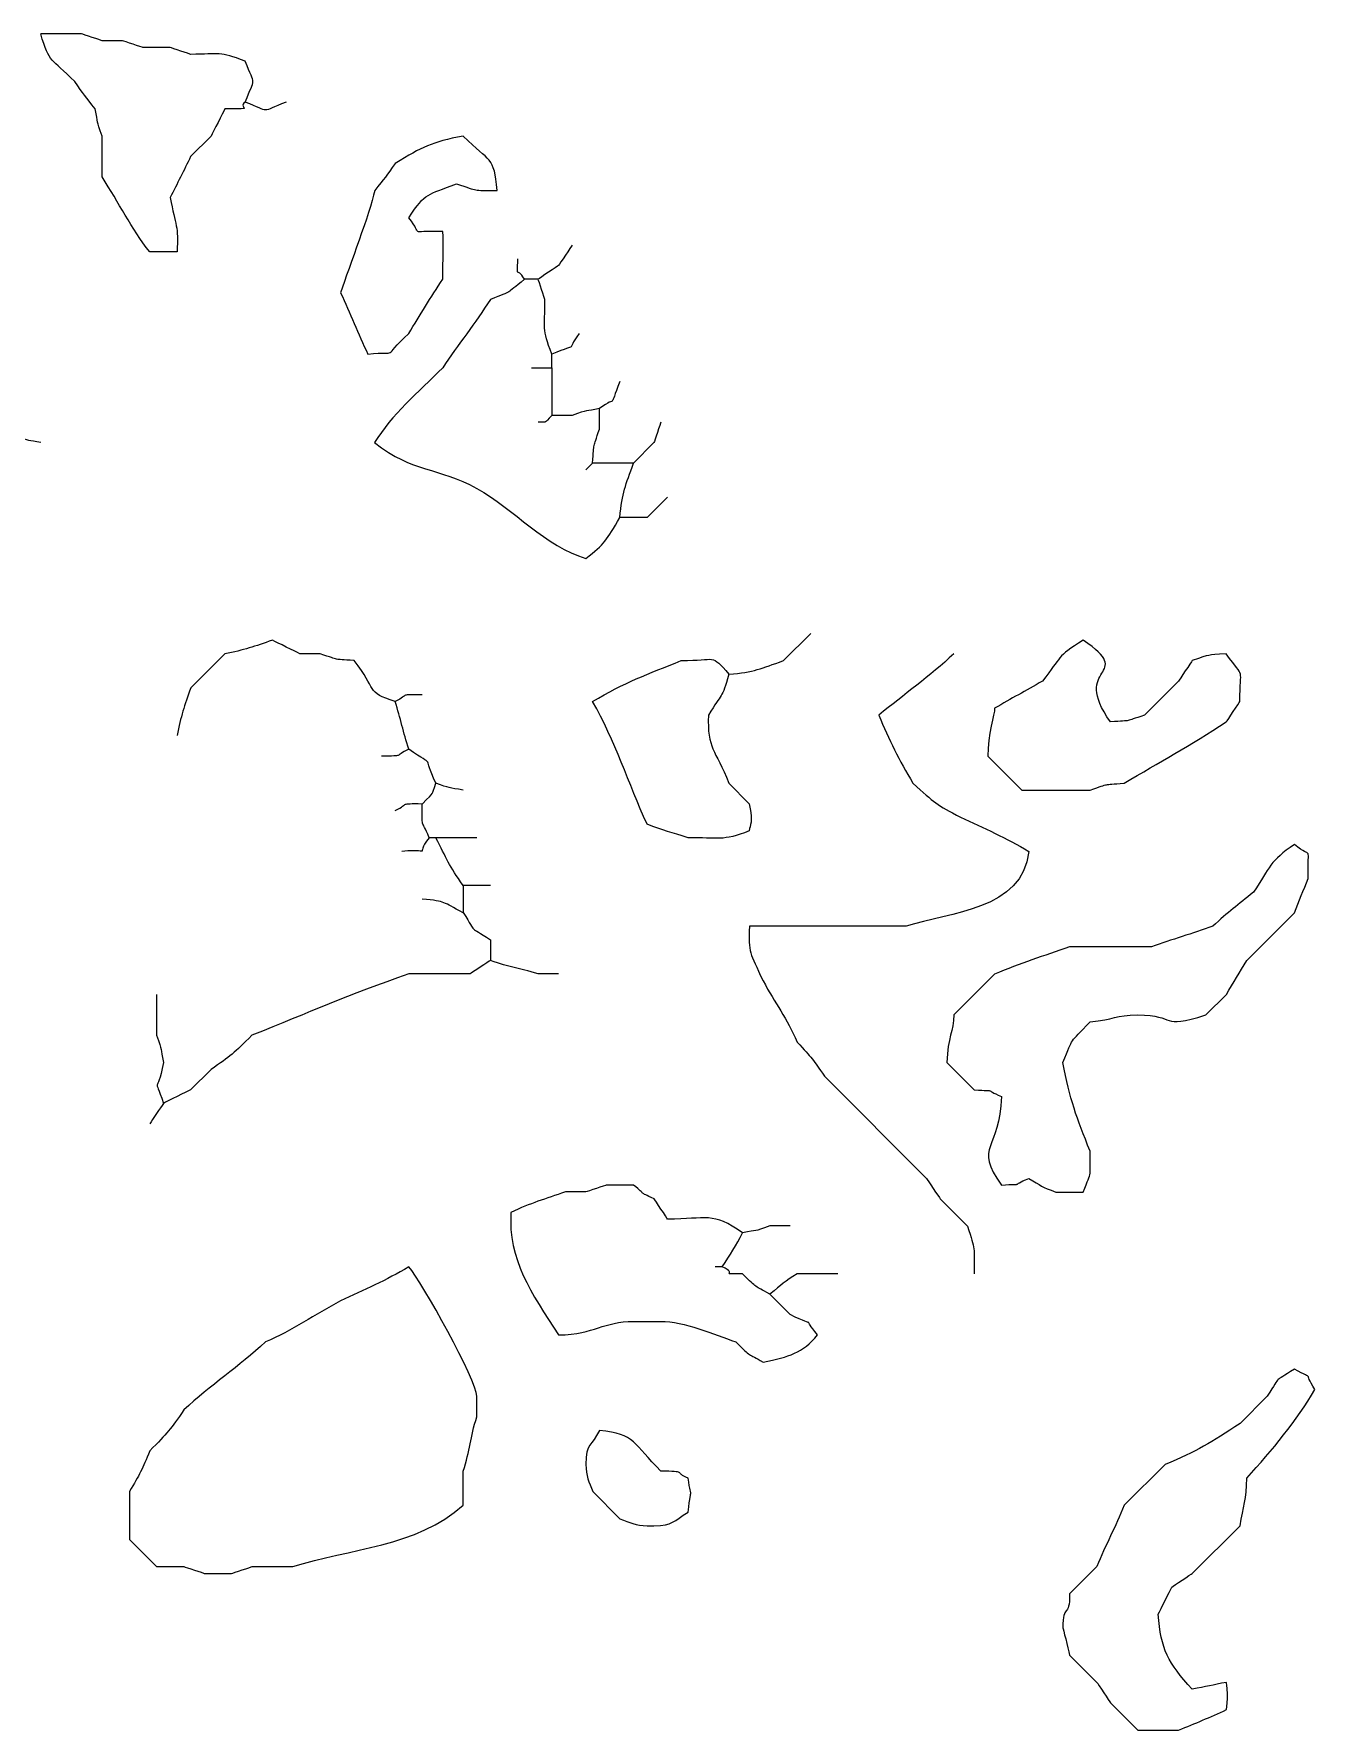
# Model space of a CAD drawing. Header units: millimetres. Extents: x -206 to 205, y -140 to 141.
# Drawn here: x 58.89 to 87.79, y -3.36 to 34.85 of the extents above; entities that cross this region are included whole.
import ezdxf

# ---------------------------------------------------------------- set-up
doc = ezdxf.new("R2010")
doc.units = ezdxf.units.MM
doc.header["$MEASUREMENT"] = 0
doc.layers.add('svg2', color=7, linetype='Continuous')

msp = doc.modelspace()

# ---------------------------------------------------------------- linework, layer by layer
at = {"layer": 'svg2', "lineweight": 9}
for points, knots in [([(64.5715, 33.3162), (63.9669, 33.0819), (64.2559, 33.0819), (63.6514, 33.3162), (63.6514, 33.3162), (63.4456, 33.1608), (63.9741, 33.1628), (63.191, 33.1628), (63.191, 33.1628), (63.1499, 33.0692), (62.931, 32.6472), (62.884, 32.5489), (62.884, 32.5489), (62.884, 32.5489), (62.4236, 32.0885), (62.4236, 32.0885), (62.4236, 32.0885), (62.2737, 31.7807), (62.1187, 31.4721), (61.9627, 31.1678), (61.9627, 31.1678), (62.0851, 30.5202), (62.1535, 30.5222), (62.1167, 29.9402), (62.1167, 29.9402), (62.1167, 29.9402), (61.5023, 29.9402), (61.5023, 29.9402), (61.5023, 29.9402), (61.0767, 30.4793), (60.8118, 31.0415), (60.4281, 31.6282), (60.4281, 31.6282), (60.4281, 31.6282), (60.4281, 32.5489), (60.4281, 32.5489), (60.4281, 32.5489), (60.2926, 32.9259), (60.3422, 32.8124), (60.2758, 33.1628), (60.2758, 33.1628), (60.0568, 33.4385), (60.0026, 33.4963), (59.8148, 33.7766), (59.8148, 33.7766), (59.2751, 34.3157), (59.2425, 34.1741), (59.0476, 34.8508)], [0, 0, 0, 0, 0.0769231, 0.0769231, 0.0769231, 0.0769231, 0.1538462, 0.1538462, 0.1538462, 0.1538462, 0.2307692, 0.2307692, 0.2307692, 0.2307692, 0.3076923, 0.3076923, 0.3076923, 0.3076923, 0.3846154, 0.3846154, 0.3846154, 0.3846154, 0.4615385, 0.4615385, 0.4615385, 0.4615385, 0.5384615, 0.5384615, 0.5384615, 0.5384615, 0.6153846, 0.6153846, 0.6153846, 0.6153846, 0.6923077, 0.6923077, 0.6923077, 0.6923077, 0.7692308, 0.7692308, 0.7692308, 0.7692308, 0.8461538, 0.8461538, 0.8461538, 0.8461538, 1, 1, 1, 1]), ([(63.6514, 33.3162), (63.8851, 33.9203), (63.8851, 33.6329), (63.6514, 34.237), (63.6514, 34.237), (63.0641, 34.4651), (63.0882, 34.391), (62.4236, 34.3904), (62.4236, 34.3904), (62.4144, 34.394), (61.9888, 34.5347), (61.9627, 34.544), (61.9627, 34.544), (61.9627, 34.544), (61.3495, 34.544), (61.3495, 34.544), (61.3495, 34.544), (61.3408, 34.5474), (60.9152, 34.6887), (60.8891, 34.6974), (60.8891, 34.6974), (60.8891, 34.6974), (60.4281, 34.6974), (60.4281, 34.6974), (60.4281, 34.6974), (60.4194, 34.7014), (59.9939, 34.8411), (59.9678, 34.8508), (59.9678, 34.8508), (59.9678, 34.8508), (59.0476, 34.8508), (59.0476, 34.8508)], [0, 0, 0, 0, 0.1111111, 0.1111111, 0.1111111, 0.1111111, 0.2222222, 0.2222222, 0.2222222, 0.2222222, 0.3333333, 0.3333333, 0.3333333, 0.3333333, 0.4444444, 0.4444444, 0.4444444, 0.4444444, 0.5555556, 0.5555556, 0.5555556, 0.5555556, 0.6666667, 0.6666667, 0.6666667, 0.6666667, 0.7777778, 0.7777778, 0.7777778, 0.7777778, 1, 1, 1, 1]), ([(66.5677, 31.321), (66.7855, 31.5973), (66.8403, 31.6545), (67.0281, 31.9354), (67.0281, 31.9354), (67.6419, 32.3033), (67.8465, 32.4138), (68.5616, 32.5488), (68.5616, 32.5488), (69.1744, 31.937), (69.2511, 32.1149), (69.33, 31.321), (69.33, 31.321), (68.7268, 31.3338), (68.9504, 31.2991), (68.4092, 31.475), (68.4092, 31.475), (67.7396, 31.2065), (67.7303, 31.3047), (67.3349, 30.7077), (67.3349, 30.7077), (67.7008, 30.2817), (67.2592, 30.4187), (68.1023, 30.4003), (68.1023, 30.4003), (68.1221, 30.0939), (68.1023, 29.7845), (68.1023, 29.3266), (68.1023, 29.3266), (67.8245, 28.902), (67.5917, 28.5276), (67.3349, 28.099), (67.3349, 28.099), (66.6787, 27.5071), (67.1872, 27.7143), (66.4137, 27.6386), (66.4137, 27.6386), (66.1989, 28.1015), (66.0153, 28.5563), (65.8004, 29.0197), (65.8004, 29.0197), (66.0024, 29.6438), (66.4557, 30.7927), (66.5677, 31.321)], [0, 0, 0, 0, 0.0833333, 0.0833333, 0.0833333, 0.0833333, 0.1666667, 0.1666667, 0.1666667, 0.1666667, 0.25, 0.25, 0.25, 0.25, 0.3333333, 0.3333333, 0.3333333, 0.3333333, 0.4166667, 0.4166667, 0.4166667, 0.4166667, 0.5, 0.5, 0.5, 0.5, 0.5833333, 0.5833333, 0.5833333, 0.5833333, 0.6666667, 0.6666667, 0.6666667, 0.6666667, 0.75, 0.75, 0.75, 0.75, 0.8333333, 0.8333333, 0.8333333, 0.8333333, 1, 1, 1, 1]), ([(71.0166, 30.0938), (71.0007, 30.0646), (70.726, 29.6625), (70.7097, 29.6334), (70.7097, 29.6334), (70.6918, 29.6241), (70.2764, 29.3432), (70.2503, 29.3264)], [0, 0, 0, 0, 0.3333333, 0.3333333, 0.3333333, 0.3333333, 1, 1, 1, 1]), ([(70.0965, 27.3318), (70.0965, 27.3318), (70.5568, 27.3312), (70.5568, 27.3312), (70.5568, 27.3312), (70.5568, 27.3312), (70.5568, 27.6386), (70.5568, 27.6386), (70.5568, 27.6386), (70.3282, 28.2254), (70.4034, 28.2014), (70.4034, 28.8659), (70.4034, 28.8659), (70.3992, 28.875), (70.2591, 29.3006), (70.2504, 29.3263), (70.2504, 29.3263), (70.2504, 29.3263), (69.9425, 29.3263), (69.9425, 29.3263), (69.9425, 29.3263), (69.7445, 29.6444), (69.7895, 29.2725), (69.7895, 29.7871)], [0, 0, 0, 0, 0.1428571, 0.1428571, 0.1428571, 0.1428571, 0.2857143, 0.2857143, 0.2857143, 0.2857143, 0.4285714, 0.4285714, 0.4285714, 0.4285714, 0.5714286, 0.5714286, 0.5714286, 0.5714286, 0.7142857, 0.7142857, 0.7142857, 0.7142857, 1, 1, 1, 1]), ([(69.9426, 29.3264), (69.4802, 28.9535), (69.7109, 29.0854), (69.1753, 28.866), (69.1753, 28.866), (68.8305, 28.3387), (68.453, 27.8522), (68.1001, 27.3319), (68.1001, 27.3319), (67.541, 26.7724), (66.9521, 26.2752), (66.5654, 25.6434), (66.5654, 25.6434), (67.4372, 24.956), (67.9854, 25.1007), (68.8673, 24.6122), (68.8673, 24.6122), (69.7057, 24.1492), (70.4204, 23.2944), (71.3232, 23.0346), (71.3232, 23.0346), (71.7497, 23.3559), (71.7918, 23.449), (72.0905, 23.9553), (72.0905, 23.9553), (72.1344, 24.5221), (72.2235, 24.6812), (72.3975, 25.183), (72.3975, 25.183), (72.3975, 25.183), (71.4771, 25.1825), (71.4771, 25.1825), (71.4771, 25.1825), (71.516, 25.6884), (71.4731, 25.4787), (71.6301, 25.9504), (71.6301, 25.9504), (71.6301, 25.9504), (71.6301, 26.4108), (71.6301, 26.4108), (71.6301, 26.4108), (71.3043, 26.3422), (71.3774, 26.3871), (71.0168, 26.2572), (71.0168, 26.2572), (71.0168, 26.2572), (70.556, 26.2572), (70.556, 26.2572)], [0, 0, 0, 0, 0.0769231, 0.0769231, 0.0769231, 0.0769231, 0.1538462, 0.1538462, 0.1538462, 0.1538462, 0.2307692, 0.2307692, 0.2307692, 0.2307692, 0.3076923, 0.3076923, 0.3076923, 0.3076923, 0.3846154, 0.3846154, 0.3846154, 0.3846154, 0.4615385, 0.4615385, 0.4615385, 0.4615385, 0.5384615, 0.5384615, 0.5384615, 0.5384615, 0.6153846, 0.6153846, 0.6153846, 0.6153846, 0.6923077, 0.6923077, 0.6923077, 0.6923077, 0.7692308, 0.7692308, 0.7692308, 0.7692308, 0.8461538, 0.8461538, 0.8461538, 0.8461538, 1, 1, 1, 1]), ([(70.557, 27.3312), (70.557, 27.3312), (70.557, 26.2571), (70.557, 26.2571), (70.557, 26.2571), (70.3672, 26.0673), (70.4762, 26.1037), (70.2502, 26.1037)], [0, 0, 0, 0, 0.3333333, 0.3333333, 0.3333333, 0.3333333, 1, 1, 1, 1]), ([(73.0127, 26.1034), (73.0056, 26.0912), (72.8649, 25.6568), (72.8587, 25.6436), (72.8587, 25.6436), (72.8587, 25.6436), (72.3983, 25.1832), (72.3983, 25.1832)], [0, 0, 0, 0, 0.3333333, 0.3333333, 0.3333333, 0.3333333, 1, 1, 1, 1]), ([(73.1647, 24.4154), (73.1647, 24.4154), (72.7043, 23.9556), (72.7043, 23.9556), (72.7043, 23.9556), (72.7043, 23.9556), (72.0904, 23.9556), (72.0904, 23.9556)], [0, 0, 0, 0, 0.3333333, 0.3333333, 0.3333333, 0.3333333, 1, 1, 1, 1]), ([(74.5464, 20.4262), (74.3786, 19.8436), (74.3974, 20.0338), (74.086, 19.5048), (74.086, 19.5048), (74.0537, 18.7391), (74.2337, 18.7484), (74.5464, 17.9703), (74.5464, 17.9703), (74.5464, 17.9703), (75.0057, 17.5099), (75.0057, 17.5099), (75.0057, 17.5099), (75.1019, 17.0572), (75.0159, 17.0475), (75.0057, 16.8962), (75.0057, 16.8962), (74.4015, 16.6618), (74.3054, 16.7432), (73.625, 16.7432), (73.625, 16.7432), (73.2547, 16.8628), (73.0655, 16.9012), (72.7038, 17.0496), (72.7038, 17.0496), (72.2803, 17.962), (71.9826, 18.936), (71.4771, 19.8118), (71.4771, 19.8118), (72.1923, 20.2404), (72.7192, 20.4308), (73.4721, 20.733), (73.4721, 20.733), (74.2746, 20.733), (74.1356, 20.9034), (74.5464, 20.4262), (74.5464, 20.4262), (75.1126, 20.4697), (75.2717, 20.5591), (75.7739, 20.733), (75.7739, 20.733), (75.7739, 20.733), (76.3879, 21.3469), (76.3879, 21.3469)], [0, 0, 0, 0, 0.0833333, 0.0833333, 0.0833333, 0.0833333, 0.1666667, 0.1666667, 0.1666667, 0.1666667, 0.25, 0.25, 0.25, 0.25, 0.3333333, 0.3333333, 0.3333333, 0.3333333, 0.4166667, 0.4166667, 0.4166667, 0.4166667, 0.5, 0.5, 0.5, 0.5, 0.5833333, 0.5833333, 0.5833333, 0.5833333, 0.6666667, 0.6666667, 0.6666667, 0.6666667, 0.75, 0.75, 0.75, 0.75, 0.8333333, 0.8333333, 0.8333333, 0.8333333, 1, 1, 1, 1]), ([(80.5308, 19.6584), (80.9062, 19.8834), (81.229, 20.0476), (81.605, 20.2722), (81.605, 20.2722), (82.0582, 20.8323), (81.9026, 20.8032), (82.5257, 21.1934), (82.5257, 21.1934), (83.7508, 20.3617), (82.2153, 20.6496), (83.1396, 19.3514), (83.1396, 19.3514), (83.667, 19.3929), (83.4163, 19.3464), (83.9068, 19.5048), (83.9068, 19.5048), (83.9068, 19.5048), (84.6742, 20.2722), (84.6742, 20.2722), (84.6742, 20.2722), (84.6829, 20.2906), (84.9648, 20.7065), (84.9806, 20.733), (84.9806, 20.733), (85.4312, 20.8825), (85.2635, 20.8487), (85.7479, 20.886), (85.7479, 20.886), (86.1826, 20.2768), (86.0547, 20.6389), (86.0547, 19.8122), (86.0547, 19.8122), (86.0456, 19.7938), (85.7647, 19.3775), (85.7479, 19.3514), (85.7479, 19.3514), (84.9289, 18.8164), (84.2496, 18.4517), (83.447, 17.9703), (83.447, 17.9703), (82.9197, 17.9294), (83.1702, 17.976), (82.6787, 17.8169), (82.6787, 17.8169), (82.6787, 17.8169), (81.1442, 17.8169), (81.1442, 17.8169), (81.1442, 17.8169), (81.1442, 17.8169), (80.3768, 18.5841), (80.3768, 18.5841), (80.3768, 18.5841), (80.3768, 19.0527), (80.5308, 19.5402), (80.5308, 19.6584)], [0, 0, 0, 0, 0.0666667, 0.0666667, 0.0666667, 0.0666667, 0.1333333, 0.1333333, 0.1333333, 0.1333333, 0.2, 0.2, 0.2, 0.2, 0.2666667, 0.2666667, 0.2666667, 0.2666667, 0.3333333, 0.3333333, 0.3333333, 0.3333333, 0.4, 0.4, 0.4, 0.4, 0.4666667, 0.4666667, 0.4666667, 0.4666667, 0.5333333, 0.5333333, 0.5333333, 0.5333333, 0.6, 0.6, 0.6, 0.6, 0.6666667, 0.6666667, 0.6666667, 0.6666667, 0.7333333, 0.7333333, 0.7333333, 0.7333333, 0.8, 0.8, 0.8, 0.8, 0.8666667, 0.8666667, 0.8666667, 0.8666667, 1, 1, 1, 1]), ([(79.6096, 12.7522), (79.6096, 12.7522), (80.5309, 13.6729), (80.5309, 13.6729), (80.5309, 13.6729), (81.114, 13.9073), (81.6266, 14.0821), (82.2195, 14.2867), (82.2195, 14.2867), (82.2195, 14.2867), (84.0604, 14.2873), (84.0604, 14.2873), (84.0604, 14.2873), (84.5193, 14.4459), (84.9827, 14.5886), (85.4411, 14.7471), (85.4411, 14.7471), (85.7991, 15.0771), (86.0027, 15.2229), (86.3623, 15.5144), (86.3623, 15.5144), (86.7342, 16.0827), (86.7281, 16.2209), (87.2836, 16.5892), (87.2836, 16.5892), (87.7092, 16.2229), (87.571, 16.6639), (87.5904, 15.8218), (87.5904, 15.8218), (87.4872, 15.5697), (87.3844, 15.3068), (87.2836, 15.0541), (87.2836, 15.0541), (87.2836, 15.0541), (86.2083, 13.9799), (86.2083, 13.9799), (86.2083, 13.9799), (86.0518, 13.7138), (85.9081, 13.4786), (85.7489, 13.2126), (85.7489, 13.2126), (85.7489, 13.2126), (85.2885, 12.7522), (85.2885, 12.7522), (85.2885, 12.7522), (84.2271, 12.4084), (84.6527, 12.7522), (83.754, 12.7522), (83.754, 12.7522), (83.2343, 12.7522), (83.2353, 12.6417), (82.6798, 12.5988), (82.6798, 12.5988), (82.1851, 12.0632), (82.3274, 12.2959), (82.0655, 11.678), (82.0655, 11.678), (82.2205, 10.8595), (82.379, 10.4319), (82.6798, 9.683), (82.6798, 9.683), (82.6798, 9.0528), (82.73, 9.2876), (82.5259, 8.7622), (82.5259, 8.7622), (82.5259, 8.7622), (81.9115, 8.7622), (81.9115, 8.7622), (81.9115, 8.7622), (81.58, 8.882), (81.5877, 8.8984), (81.2981, 9.0698), (81.2981, 9.0698), (80.8547, 8.8784), (81.2419, 8.9597), (80.6848, 8.9162), (80.6848, 8.9162), (80.0424, 9.8175), (80.6578, 9.7086), (80.6848, 10.9107), (80.6848, 10.9107), (80.2408, 11.1015), (80.6285, 11.0202), (80.07, 11.0641), (80.07, 11.0641), (80.07, 11.0641), (79.4566, 11.678), (79.4566, 11.678), (79.4566, 11.678), (79.47, 12.2556), (79.6106, 12.3793), (79.6106, 12.7522), (79.6106, 12.7522), (79.6106, 12.7522), (79.6096, 12.7522), (79.6096, 12.7522)], [0, 0, 0, 0, 0.04, 0.04, 0.04, 0.04, 0.08, 0.08, 0.08, 0.08, 0.12, 0.12, 0.12, 0.12, 0.16, 0.16, 0.16, 0.16, 0.2, 0.2, 0.2, 0.2, 0.24, 0.24, 0.24, 0.24, 0.28, 0.28, 0.28, 0.28, 0.32, 0.32, 0.32, 0.32, 0.36, 0.36, 0.36, 0.36, 0.4, 0.4, 0.4, 0.4, 0.44, 0.44, 0.44, 0.44, 0.48, 0.48, 0.48, 0.48, 0.52, 0.52, 0.52, 0.52, 0.56, 0.56, 0.56, 0.56, 0.6, 0.6, 0.6, 0.6, 0.64, 0.64, 0.64, 0.64, 0.68, 0.68, 0.68, 0.68, 0.72, 0.72, 0.72, 0.72, 0.76, 0.76, 0.76, 0.76, 0.8, 0.8, 0.8, 0.8, 0.84, 0.84, 0.84, 0.84, 0.88, 0.88, 0.88, 0.88, 0.92, 0.92, 0.92, 0.92, 1, 1, 1, 1]), ([(74.3935, 7.0754), (74.5801, 7.3543), (74.7024, 7.5532), (74.8539, 7.8432), (74.8539, 7.8432), (74.1776, 8.3246), (74.037, 8.1502), (73.1658, 8.1502), (73.1658, 8.1502), (73.1565, 8.1682), (72.8758, 8.584), (72.8589, 8.6101), (72.8589, 8.6101), (72.4834, 8.7814), (72.7101, 8.6709), (72.3995, 8.9175), (72.3995, 8.9175), (72.3995, 8.9175), (71.7847, 8.9175), (71.7847, 8.9175), (71.7847, 8.9175), (71.776, 8.9133), (71.3504, 8.7727), (71.3243, 8.7635), (71.3243, 8.7635), (71.3243, 8.7635), (70.8639, 8.764), (70.8639, 8.764), (70.8639, 8.764), (70.4041, 8.6045), (70.0844, 8.5118), (69.6368, 8.3032), (69.6368, 8.3032), (69.5688, 7.2412), (70.0834, 6.4999), (70.711, 5.5413), (70.711, 5.5413), (71.551, 5.5593), (71.7029, 5.8483), (72.3985, 5.8483), (72.3985, 5.8483), (72.3985, 5.8483), (73.0128, 5.8479), (73.0128, 5.8479), (73.0128, 5.8479), (73.5295, 5.8479), (74.2195, 5.5543), (74.7004, 5.3875), (74.7004, 5.3875), (75.061, 5.0278), (74.9598, 5.1414), (75.3147, 4.9271), (75.3147, 4.9271), (75.9091, 5.0528), (76.2017, 5.1322), (76.5424, 5.5413), (76.5424, 5.5413), (76.1557, 6.0074), (76.6013, 5.6668), (75.9281, 6.0013), (75.9281, 6.0013), (75.9281, 6.0013), (75.4677, 6.4617), (75.4677, 6.4617), (75.4677, 6.4617), (75.0958, 6.6739), (75.2119, 6.5639), (74.8539, 6.922), (74.8539, 6.922), (74.2426, 6.922), (74.8098, 6.8959), (74.3935, 7.0754), (74.3935, 7.0754), (74.3935, 7.0754), (74.2395, 7.0754), (74.2395, 7.0754)], [0, 0, 0, 0, 0.05, 0.05, 0.05, 0.05, 0.1, 0.1, 0.1, 0.1, 0.15, 0.15, 0.15, 0.15, 0.2, 0.2, 0.2, 0.2, 0.25, 0.25, 0.25, 0.25, 0.3, 0.3, 0.3, 0.3, 0.35, 0.35, 0.35, 0.35, 0.4, 0.4, 0.4, 0.4, 0.45, 0.45, 0.45, 0.45, 0.5, 0.5, 0.5, 0.5, 0.55, 0.55, 0.55, 0.55, 0.6, 0.6, 0.6, 0.6, 0.65, 0.65, 0.65, 0.65, 0.7, 0.7, 0.7, 0.7, 0.75, 0.75, 0.75, 0.75, 0.8, 0.8, 0.8, 0.8, 0.85, 0.85, 0.85, 0.85, 0.9, 0.9, 0.9, 0.9, 1, 1, 1, 1]), ([(75.9271, 7.9966), (75.9271, 7.9966), (75.4667, 7.9966), (75.4667, 7.9966), (75.4667, 7.9966), (75.0897, 7.8606), (75.2038, 7.9106), (74.8529, 7.8432)], [0, 0, 0, 0, 0.3333333, 0.3333333, 0.3333333, 0.3333333, 1, 1, 1, 1]), ([(61.0428, 2.0116), (61.2735, 2.3963), (61.3374, 2.5201), (61.5032, 2.9324), (61.5032, 2.9324), (61.898, 3.336), (61.9789, 3.4219), (62.2705, 3.8531), (62.2705, 3.8531), (62.8762, 4.4122), (63.5064, 4.8281), (64.112, 5.3878), (64.112, 5.3878), (64.6967, 5.6349), (65.2317, 6.0046), (65.8005, 6.308), (65.8005, 6.308), (66.3249, 6.5524), (66.8298, 6.7734), (67.3351, 7.0753), (67.3351, 7.0753), (67.6317, 6.7463), (68.8698, 4.4946), (68.8698, 4.1601), (68.8698, 4.1601), (68.8698, 4.1601), (68.8698, 3.6997), (68.8698, 3.6997), (68.8698, 3.6997), (68.7148, 3.2229), (68.7168, 2.9487), (68.5618, 2.472), (68.5618, 2.472), (68.5618, 2.472), (68.5618, 1.7048), (68.5618, 1.7048), (68.5618, 1.7048), (67.5178, 0.7636), (65.9944, 0.7349), (64.7254, 0.3237), (64.7254, 0.3237), (64.7254, 0.3237), (63.8051, 0.3231), (63.8051, 0.3231), (63.8051, 0.3231), (63.7964, 0.3195), (63.3708, 0.1794), (63.3447, 0.1697), (63.3447, 0.1697), (63.3447, 0.1697), (62.7313, 0.1701), (62.7313, 0.1701), (62.7313, 0.1701), (62.7222, 0.1737), (62.2966, 0.3144), (62.2705, 0.3231), (62.2705, 0.3231), (62.2705, 0.3231), (61.6562, 0.3237), (61.6562, 0.3237), (61.6562, 0.3237), (61.6562, 0.3237), (61.0428, 0.9369), (61.0428, 0.9369), (61.0428, 0.9369), (61.0428, 0.9369), (61.0428, 2.0116), (61.0428, 2.0116)], [0, 0, 0, 0, 0.0555556, 0.0555556, 0.0555556, 0.0555556, 0.1111111, 0.1111111, 0.1111111, 0.1111111, 0.1666667, 0.1666667, 0.1666667, 0.1666667, 0.2222222, 0.2222222, 0.2222222, 0.2222222, 0.2777778, 0.2777778, 0.2777778, 0.2777778, 0.3333333, 0.3333333, 0.3333333, 0.3333333, 0.3888889, 0.3888889, 0.3888889, 0.3888889, 0.4444444, 0.4444444, 0.4444444, 0.4444444, 0.5, 0.5, 0.5, 0.5, 0.5555556, 0.5555556, 0.5555556, 0.5555556, 0.6111111, 0.6111111, 0.6111111, 0.6111111, 0.6666667, 0.6666667, 0.6666667, 0.6666667, 0.7222222, 0.7222222, 0.7222222, 0.7222222, 0.7777778, 0.7777778, 0.7777778, 0.7777778, 0.8333333, 0.8333333, 0.8333333, 0.8333333, 0.8888889, 0.8888889, 0.8888889, 0.8888889, 1, 1, 1, 1]), ([(77.0021, 6.9216), (77.0021, 6.9216), (76.0808, 6.9216), (76.0808, 6.9216), (76.0808, 6.9216), (75.7913, 6.7359), (75.7452, 6.6858), (75.4675, 6.4612)], [0, 0, 0, 0, 0.3333333, 0.3333333, 0.3333333, 0.3333333, 1, 1, 1, 1]), ([(82.2202, -0.2903), (82.2202, -0.2903), (82.8335, 0.3237), (82.8335, 0.3237), (82.8335, 0.3237), (83.0274, 0.8075), (83.2535, 1.2208), (83.4479, 1.7042), (83.4479, 1.7042), (83.4479, 1.7042), (84.3681, 2.625), (84.3681, 2.625), (84.3681, 2.625), (85.0816, 2.9119), (85.4066, 3.1212), (86.0566, 3.5463), (86.0566, 3.5463), (86.0566, 3.5463), (86.67, 4.1601), (86.67, 4.1601), (86.67, 4.1601), (87.0251, 4.6901), (86.7693, 4.4327), (87.2843, 4.7734), (87.2843, 4.7734), (87.7923, 4.4844), (87.4434, 4.7734), (87.7443, 4.3135), (87.7443, 4.3135), (87.3335, 3.6179), (86.7851, 2.9411), (86.2096, 2.3186), (86.2096, 2.3186), (86.1994, 1.8404), (86.1385, 1.6767), (86.0566, 1.2444), (86.0566, 1.2444), (86.0566, 1.2444), (84.9824, 0.1697), (84.9824, 0.1697), (84.9824, 0.1697), (84.9646, 0.161), (84.5482, -0.1203), (84.5221, -0.1367), (84.5221, -0.1367), (84.4664, -0.235), (84.2704, -0.6442), (84.2151, -0.7501), (84.2151, -0.7501), (84.2766, -1.5465), (84.43, -1.8406), (84.9824, -2.4386), (84.9824, -2.4386), (85.2884, -2.3799), (85.4434, -2.3435), (85.7498, -2.2852), (85.7498, -2.2852), (85.7662, -2.523), (85.802, -2.4418), (85.7498, -2.8995), (85.7498, -2.8995), (85.3861, -3.0683), (85.0464, -3.211), (84.675, -3.3593), (84.675, -3.3593), (84.675, -3.3593), (83.7547, -3.3593), (83.7547, -3.3593), (83.7547, -3.3593), (83.7547, -3.3593), (83.1405, -2.7455), (83.1405, -2.7455), (83.1405, -2.7455), (83.1312, -2.7277), (82.8504, -2.3113), (82.8335, -2.2852), (82.8335, -2.2852), (82.8335, -2.2852), (82.2202, -1.6714), (82.2202, -1.6714), (82.2202, -1.6714), (82.1864, -1.5107), (82.0662, -1.0662), (82.0662, -1.058), (82.0662, -1.058), (82.0662, -0.4928), (82.2202, -0.8549), (82.2202, -0.2903)], [0, 0, 0, 0, 0.0434783, 0.0434783, 0.0434783, 0.0434783, 0.0869565, 0.0869565, 0.0869565, 0.0869565, 0.1304348, 0.1304348, 0.1304348, 0.1304348, 0.173913, 0.173913, 0.173913, 0.173913, 0.2173913, 0.2173913, 0.2173913, 0.2173913, 0.2608696, 0.2608696, 0.2608696, 0.2608696, 0.3043478, 0.3043478, 0.3043478, 0.3043478, 0.3478261, 0.3478261, 0.3478261, 0.3478261, 0.3913043, 0.3913043, 0.3913043, 0.3913043, 0.4347826, 0.4347826, 0.4347826, 0.4347826, 0.4782609, 0.4782609, 0.4782609, 0.4782609, 0.5217391, 0.5217391, 0.5217391, 0.5217391, 0.5652174, 0.5652174, 0.5652174, 0.5652174, 0.6086957, 0.6086957, 0.6086957, 0.6086957, 0.6521739, 0.6521739, 0.6521739, 0.6521739, 0.6956522, 0.6956522, 0.6956522, 0.6956522, 0.7391304, 0.7391304, 0.7391304, 0.7391304, 0.7826087, 0.7826087, 0.7826087, 0.7826087, 0.826087, 0.826087, 0.826087, 0.826087, 0.8695652, 0.8695652, 0.8695652, 0.8695652, 0.9130435, 0.9130435, 0.9130435, 0.9130435, 1, 1, 1, 1])]:
    msp.add_open_spline(points, degree=3, knots=knots, dxfattribs=at)
for points in [[(71.1715, 28.099), (70.8389, 27.654), (71.2292, 27.9138), (70.5571, 27.6386)], [(72.0917, 27.0245), (71.8159, 26.3523), (72.0777, 26.7432), (71.6313, 26.4108)], [(59.0476, 25.6433), (58.5382, 25.742), (58.7351, 25.6817), (58.2804, 25.9507)], [(71.3233, 25.0299), (71.3233, 25.0299), (71.4773, 25.1829), (71.4773, 25.1829)]]:
    msp.add_open_spline(points, degree=3, dxfattribs=at)
at = {"layer": 'svg2', "color": 1, "lineweight": 9}
for points, knots in [([(67.0272, 17.3565), (67.3818, 17.5268), (67.0942, 17.5099), (67.6416, 17.5104), (67.6416, 17.5104), (67.9403, 17.8092), (67.8334, 17.6654), (67.9486, 17.9703), (67.9486, 17.9703), (67.6165, 18.6511), (67.9864, 18.2951), (67.3352, 18.7377), (67.3352, 18.7377), (67.211, 19.1191), (67.1521, 19.4302), (67.0283, 19.8118), (67.0283, 19.8118), (66.3608, 20.0195), (66.6278, 20.0732), (66.1071, 20.733), (66.1071, 20.733), (65.5797, 20.7745), (65.8303, 20.7275), (65.3397, 20.886), (65.3397, 20.886), (65.3397, 20.886), (64.8794, 20.886), (64.8794, 20.886), (64.8794, 20.886), (64.7812, 20.9418), (64.372, 21.1371), (64.266, 21.1929), (64.266, 21.1929), (63.8619, 21.0537), (63.6267, 20.9683), (63.1908, 20.886), (63.1908, 20.886), (63.1908, 20.886), (62.4245, 20.1188), (62.4245, 20.1188), (62.4245, 20.1188), (62.2849, 19.7157), (62.1995, 19.4798), (62.1167, 19.0451)], [0, 0, 0, 0, 0.0833333, 0.0833333, 0.0833333, 0.0833333, 0.1666667, 0.1666667, 0.1666667, 0.1666667, 0.25, 0.25, 0.25, 0.25, 0.3333333, 0.3333333, 0.3333333, 0.3333333, 0.4166667, 0.4166667, 0.4166667, 0.4166667, 0.5, 0.5, 0.5, 0.5, 0.5833333, 0.5833333, 0.5833333, 0.5833333, 0.6666667, 0.6666667, 0.6666667, 0.6666667, 0.75, 0.75, 0.75, 0.75, 0.8333333, 0.8333333, 0.8333333, 0.8333333, 1, 1, 1, 1]), ([(79.6116, 20.8863), (79.0673, 20.3838), (78.4898, 19.9639), (77.9231, 19.5056), (77.9231, 19.5056), (78.1482, 18.9444), (78.3768, 18.4948), (78.6903, 17.9705), (78.6903, 17.9705), (79.1743, 17.5244), (79.2239, 17.4927), (79.7646, 17.2033), (79.7646, 17.2033), (80.29, 16.9586), (80.7938, 16.7387), (81.2992, 16.4359), (81.2992, 16.4359), (81.1682, 15.1121), (79.5186, 15.0661), (78.5363, 14.7478), (78.5363, 14.7478), (78.5363, 14.7478), (75.0079, 14.7478), (75.0079, 14.7478), (75.0079, 14.7478), (74.9818, 14.133), (75.0109, 14.1739), (75.3149, 13.5203), (75.3149, 13.5203), (75.5915, 13.0026), (75.8493, 12.6884), (76.0821, 12.1391), (76.0821, 12.1391), (76.4135, 11.7779), (76.4437, 11.7442), (76.6954, 11.3718), (76.6954, 11.3718), (76.6954, 11.3718), (78.9973, 9.0693), (78.9973, 9.0693), (78.9973, 9.0693), (79.006, 9.0515), (79.2879, 8.6356), (79.3037, 8.6095), (79.3037, 8.6095), (79.3037, 8.6095), (79.9186, 7.9958), (79.9186, 7.9958), (79.9186, 7.9958), (80.1022, 7.4269), (80.071, 7.5563), (80.071, 6.9215)], [0, 0, 0, 0, 0.0714286, 0.0714286, 0.0714286, 0.0714286, 0.1428571, 0.1428571, 0.1428571, 0.1428571, 0.2142857, 0.2142857, 0.2142857, 0.2142857, 0.2857143, 0.2857143, 0.2857143, 0.2857143, 0.3571429, 0.3571429, 0.3571429, 0.3571429, 0.4285714, 0.4285714, 0.4285714, 0.4285714, 0.5, 0.5, 0.5, 0.5, 0.5714286, 0.5714286, 0.5714286, 0.5714286, 0.6428571, 0.6428571, 0.6428571, 0.6428571, 0.7142857, 0.7142857, 0.7142857, 0.7142857, 0.7857143, 0.7857143, 0.7857143, 0.7857143, 0.8571429, 0.8571429, 0.8571429, 0.8571429, 1, 1, 1, 1]), ([(68.5609, 15.6686), (68.2422, 16.1043), (68.1854, 16.2803), (67.9476, 16.7432), (67.9476, 16.7432), (67.9476, 16.7432), (67.7946, 16.7432), (67.7946, 16.7432), (67.7946, 16.7432), (67.415, 16.285), (67.9654, 16.4977), (67.1802, 16.4358)], [0, 0, 0, 0, 0.25, 0.25, 0.25, 0.25, 0.5, 0.5, 0.5, 0.5, 1, 1, 1, 1]), ([(69.1753, 15.6686), (69.1753, 15.6686), (68.5619, 15.669), (68.5619, 15.669), (68.5619, 15.669), (68.5619, 15.669), (68.5619, 15.0552), (68.5619, 15.0552), (68.5619, 15.0552), (68.9006, 14.537), (68.6479, 14.7938), (69.1753, 14.4413), (69.1753, 14.4413), (69.1753, 14.4413), (69.1753, 13.9805), (69.1753, 13.9805), (69.1753, 13.9805), (69.1461, 13.9647), (68.7446, 13.6899), (68.7159, 13.6741), (68.7159, 13.6741), (68.7159, 13.6741), (67.3338, 13.6741), (67.3338, 13.6741), (67.3338, 13.6741), (65.9593, 13.1978), (65.1102, 12.8163), (63.8042, 12.2924), (63.8042, 12.2924), (63.4006, 11.898), (63.3157, 11.8172), (62.884, 11.5252), (62.884, 11.5252), (62.884, 11.5252), (62.4236, 11.0653), (62.4236, 11.0653), (62.4236, 11.0653), (62.3295, 11.0248), (61.908, 10.805), (61.8093, 10.7579)], [0, 0, 0, 0, 0.0909091, 0.0909091, 0.0909091, 0.0909091, 0.1818182, 0.1818182, 0.1818182, 0.1818182, 0.2727273, 0.2727273, 0.2727273, 0.2727273, 0.3636364, 0.3636364, 0.3636364, 0.3636364, 0.4545455, 0.4545455, 0.4545455, 0.4545455, 0.5454545, 0.5454545, 0.5454545, 0.5454545, 0.6363636, 0.6363636, 0.6363636, 0.6363636, 0.7272727, 0.7272727, 0.7272727, 0.7272727, 0.8181818, 0.8181818, 0.8181818, 0.8181818, 1, 1, 1, 1]), ([(70.7108, 13.6734), (70.7108, 13.6734), (70.2504, 13.6734), (70.2504, 13.6734), (70.2504, 13.6734), (69.7907, 13.8222), (69.6239, 13.8063), (69.1763, 13.9803)], [0, 0, 0, 0, 0.3333333, 0.3333333, 0.3333333, 0.3333333, 1, 1, 1, 1]), ([(61.6553, 13.2127), (61.6553, 13.2127), (61.6553, 12.292), (61.6553, 12.292), (61.6553, 12.292), (61.7913, 11.915), (61.7411, 12.0291), (61.8091, 11.6782), (61.8091, 11.6782), (61.6553, 10.8613), (61.5902, 11.4613), (61.8091, 10.7574), (61.8091, 10.7574), (61.7484, 10.6593), (61.5632, 10.3964), (61.5023, 10.2971)], [0, 0, 0, 0, 0.2, 0.2, 0.2, 0.2, 0.4, 0.4, 0.4, 0.4, 0.6, 0.6, 0.6, 0.6, 1, 1, 1, 1]), ([(71.631, 3.3929), (72.4423, 3.3126), (72.3983, 3.0865), (73.0127, 2.4716), (73.0127, 2.4716), (73.605, 2.4716), (73.3134, 2.443), (73.626, 2.3181), (73.626, 2.3181), (73.7062, 1.7422), (73.7052, 2.2501), (73.626, 1.5508), (73.626, 1.5508), (73.2807, 1.3472), (73.2986, 1.244), (72.8587, 1.2444), (72.8587, 1.2444), (72.8587, 1.2444), (72.7063, 1.244), (72.7063, 1.244), (72.7063, 1.244), (72.4382, 1.244), (72.3206, 1.3213), (72.0914, 1.398), (72.0914, 1.398), (72.0914, 1.398), (71.478, 2.0118), (71.478, 2.0118), (71.478, 2.0118), (71.3973, 2.2353), (71.3242, 2.3611), (71.3242, 2.6251), (71.3242, 2.6251), (71.3242, 3.1254), (71.4541, 3.0215), (71.631, 3.3929)], [0, 0, 0, 0, 0.1, 0.1, 0.1, 0.1, 0.2, 0.2, 0.2, 0.2, 0.3, 0.3, 0.3, 0.3, 0.4, 0.4, 0.4, 0.4, 0.5, 0.5, 0.5, 0.5, 0.6, 0.6, 0.6, 0.6, 0.7, 0.7, 0.7, 0.7, 0.8, 0.8, 0.8, 0.8, 1, 1, 1, 1])]:
    msp.add_open_spline(points, degree=3, knots=knots, dxfattribs=at)
for points in [[(67.6407, 19.9655), (67.0934, 19.9655), (67.3809, 19.9819), (67.0264, 19.8117)], [(67.3339, 18.7377), (66.9806, 18.5679), (67.2679, 18.5842), (66.7207, 18.5842)], [(68.5609, 17.817), (68.2452, 17.8666), (68.2483, 17.8616), (67.9476, 17.9705)], [(67.7946, 16.743), (67.6099, 17.2075), (67.6406, 16.8975), (67.6406, 17.5104)], [(68.8696, 16.743), (68.8696, 16.743), (67.9483, 16.743), (67.9483, 16.743)], [(68.5609, 15.0541), (68.0795, 15.3017), (68.1961, 15.3062), (67.6396, 15.3615)]]:
    msp.add_open_spline(points, degree=3, dxfattribs=at)

doc.saveas('drawing.dxf')
